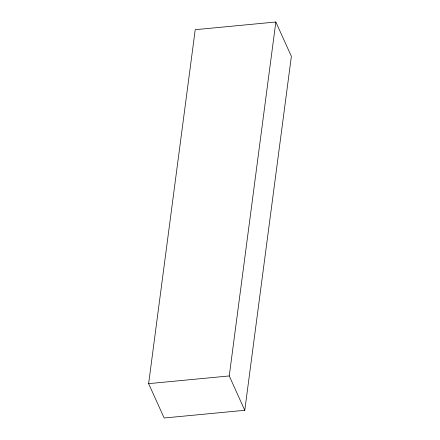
<?xml version="1.0" encoding="UTF-8"?>
<svg xmlns="http://www.w3.org/2000/svg" width="440" height="440" viewBox="0 0 440 440"><rect width="100%" height="100%" fill="white"/><g stroke="black" fill="none" stroke-linecap="round" stroke-linejoin="round"><path stroke-width="0.66" d="M148.627 383.647L195.222 29.7L275.841 22L291.374 56.353L244.778 410.3L164.159 418L148.627 383.647L229.246 375.947L244.778 410.3M229.246 375.947L275.841 22"/></g></svg>
